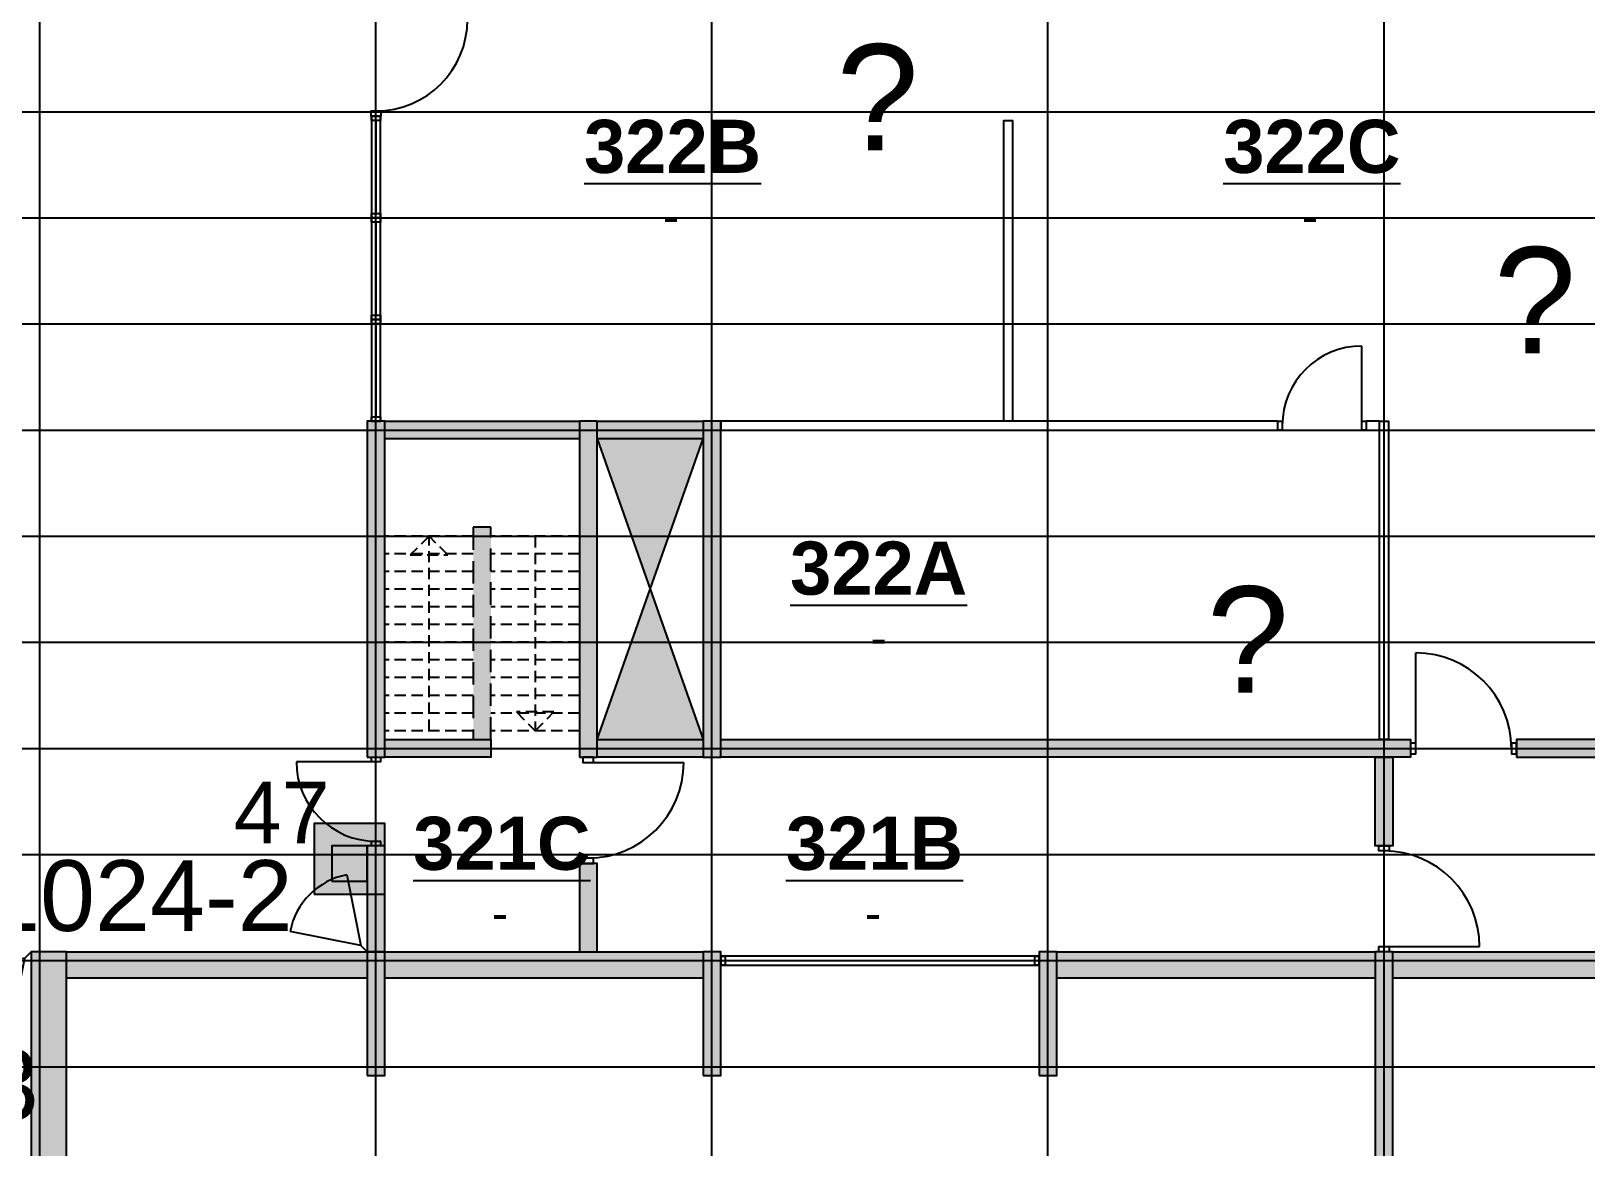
# Model space of a CAD drawing. Header units: millimetres. Extents: x 96064 to 243032, y 44049 to 165007.
# Drawn here: x 163200 to 180783, y 110094 to 122711 of the extents above; entities that cross this region are included whole.
import ezdxf

# ---------------------------------------------------------------- set-up
doc = ezdxf.new("R2010")
doc.units = ezdxf.units.MM
doc.header["$LTSCALE"] = 20
doc.linetypes.add('DASHED', pattern=[19.05, 12.7, -6.35])
for name, color, linetype in [('-  Lette vægge - nye', 7, 'CONTINUOUS'), ('-  Stueplan eksist', 7, 'CONTINUOUS'), ('-  Trapper', 1, 'CONTINUOUS'), ('- Døre og vinduer', 12, 'CONTINUOUS'), ('-ADK', 140, 'CONTINUOUS'), ('-Alarm', 20, 'CONTINUOUS'), ('-Dørfølere', 90, 'CONTINUOUS'), ('-Grid', 254, 'CONTINUOUS'), ('-Rum m2', 6, 'CONTINUOUS'), ('-Rumnumre', 6, 'CONTINUOUS'), ('-Skrav. eksist.', 253, 'CONTINUOUS')]:
    doc.layers.add(name, color=color, linetype=linetype)
doc.styles.add('100', font='arial.ttf', dxfattribs={"height": 150})

# ---------------------------------------------------------------- blocks, each defined once
blk = doc.blocks.new('Rumføler')
at = {"layer": '-Alarm'}
blk.add_line((-71, 71), (0, 0), dxfattribs=at)
blk.add_lwpolyline([(-231, 871), (-71, 71), (-871, 231)], dxfattribs=at)
blk.add_arc((-71, 71), 816, 101.3099, 168.6901, dxfattribs=at)
blk = doc.blocks.new('ADK')
at = {"layer": '-ADK'}
h = blk.add_hatch(color=256, dxfattribs=at)
h.dxf.hatch_style = 1
h.paths.add_polyline_path([(-400, -400), (400, -400), (400, 400), (-400, 400)])
blk.add_lwpolyline([(-400, -400), (400, -400), (400, 400), (-400, 400)], close=True, dxfattribs=at)

msp = doc.modelspace()

# ---------------------------------------------------------------- hatches: boundary and pattern name
at = {"layer": '-ADK'}
h = msp.add_hatch(color=256, dxfattribs=at)
h.dxf.hatch_style = 1
h.paths.add_polyline_path([(166600, 113100), (167000, 113100), (167000, 113500), (166600, 113500)])
at = {"layer": '-Skrav. eksist.'}
h = msp.add_hatch(color=256, dxfattribs=at)
h.dxf.hatch_style = 1
h.paths.add_polyline_path([(180000, 114500), (182600, 114500), (182600, 114700), (180000, 114700)], flags=17)
h.paths.add_polyline_path([(182200, 114700), (182400, 114700), (182400, 121500), (182200, 121500)], flags=16)
h = msp.add_hatch(color=256, dxfattribs=at)
h.dxf.hatch_style = 1
h.paths.add_polyline_path([(180000, 114500), (182600, 114500), (182600, 114700), (180000, 114700)], flags=17)
h.paths.add_polyline_path([(182200, 114700), (182400, 114700), (182400, 121500), (182200, 121500)], flags=16)
h = msp.add_hatch(color=256, dxfattribs=at)
h.dxf.hatch_style = 1
h.paths.add_polyline_path([(167000, 114500), (167200, 114500), (167200, 118300), (167000, 118300)], flags=17)
h = msp.add_hatch(color=256, dxfattribs=at)
h.dxf.hatch_style = 1
h.paths.add_polyline_path([(167000, 114500), (167200, 114500), (167200, 118300), (167000, 118300)], flags=17)
h = msp.add_hatch(color=256, dxfattribs=at)
h.dxf.hatch_style = 1
h.paths.add_polyline_path([(167200, 118300), (169400, 118300), (169400, 118100), (167200, 118100)], flags=17)
h = msp.add_hatch(color=256, dxfattribs=at)
h.dxf.hatch_style = 1
h.paths.add_polyline_path([(167200, 118300), (169400, 118300), (169400, 118100), (167200, 118100)], flags=17)
h = msp.add_hatch(color=256, dxfattribs=at)
h.dxf.hatch_style = 1
h.paths.add_polyline_path([(169400, 114500), (169600, 114500), (169600, 118300), (169400, 118300)], flags=17)
h.paths.add_polyline_path([(169600, 114700), (170800, 118100)], flags=0)
h = msp.add_hatch(color=256, dxfattribs=at)
h.dxf.hatch_style = 1
h.paths.add_polyline_path([(169400, 114500), (169600, 114500), (169600, 118300), (169400, 118300)], flags=17)
h.paths.add_polyline_path([(169600, 114700), (170800, 118100)], flags=0)
h = msp.add_hatch(color=256, dxfattribs=at)
h.dxf.hatch_style = 1
h.paths.add_polyline_path([(170800, 114500), (171000, 114500), (171000, 118300), (170800, 118300)], flags=17)
h.paths.add_polyline_path([(169600, 114700), (170800, 118100)], flags=0)
h = msp.add_hatch(color=256, dxfattribs=at)
h.dxf.hatch_style = 1
h.paths.add_polyline_path([(169600, 118300), (170800, 118300), (170800, 118100), (169600, 118100)], flags=17)
h.paths.add_polyline_path([(169600, 114700), (170800, 118100)], flags=0)
h = msp.add_hatch(color=256, dxfattribs=at)
h.dxf.hatch_style = 1
h.paths.add_polyline_path([(170800, 114500), (171000, 114500), (171000, 118300), (170800, 118300)], flags=17)
h.paths.add_polyline_path([(169600, 114700), (170800, 118100)], flags=0)
h = msp.add_hatch(color=256, dxfattribs=at)
h.dxf.hatch_style = 1
h.paths.add_polyline_path([(169600, 118300), (170800, 118300), (170800, 118100), (169600, 118100)], flags=17)
h.paths.add_polyline_path([(169600, 114700), (170800, 118100)], flags=0)
h = msp.add_hatch(color=256, dxfattribs=at)
h.dxf.hatch_style = 1
h.paths.add_polyline_path([(169600, 114700), (170800, 118100)], flags=0)
edge = h.paths.add_edge_path(flags=17)
edge.add_line((169600, 114700), (170800, 118100))
edge.add_line((169600, 118100), (170800, 114700))
h = msp.add_hatch(color=256, dxfattribs=at)
h.dxf.hatch_style = 1
h.paths.add_polyline_path([(169600, 114700), (170800, 118100)], flags=0)
h.paths.add_polyline_path([(169600, 118100), (170800, 114700)], flags=17)
h = msp.add_hatch(color=256, dxfattribs=at)
h.dxf.hatch_style = 1
h.paths.add_polyline_path([(169600, 114700), (170800, 114700), (170800, 114500), (169600, 114500)], flags=17)
h.paths.add_polyline_path([(169600, 114700), (170800, 118100)], flags=0)
h = msp.add_hatch(color=256, dxfattribs=at)
h.dxf.hatch_style = 1
h.paths.add_polyline_path([(169600, 114700), (170800, 114700), (170800, 114500), (169600, 114500)], flags=17)
h.paths.add_polyline_path([(169600, 114700), (170800, 118100)], flags=0)
h = msp.add_hatch(color=256, dxfattribs=at)
h.dxf.hatch_style = 1
h.paths.add_polyline_path([(168200, 114700), (168400, 114700), (168400, 117100), (168200, 117100)], flags=16)
h.paths.add_polyline_path([(167200, 114700), (168400, 114700), (168400, 114500), (167200, 114500)], flags=17)
h = msp.add_hatch(color=256, dxfattribs=at)
h.dxf.hatch_style = 1
h.paths.add_polyline_path([(167200, 114700), (168400, 114700), (168400, 114500), (167200, 114500)], flags=17)
h.paths.add_polyline_path([(168200, 114700), (168400, 114700), (168400, 117100), (168200, 117100)], flags=16)
h = msp.add_hatch(color=256, dxfattribs=at)
h.dxf.hatch_style = 1
h.paths.add_polyline_path([(168200, 114700), (168400, 114700), (168400, 117100), (168200, 117100)], flags=17)
h.paths.add_polyline_path([(168200, 114700), (168400, 114700), (168400, 117100), (168200, 117100)], flags=16)
h = msp.add_hatch(color=256, dxfattribs=at)
h.dxf.hatch_style = 1
h.paths.add_polyline_path([(171000, 114700), (178800, 114700), (178800, 114500), (171000, 114500)], flags=17)
h = msp.add_hatch(color=256, dxfattribs=at)
h.dxf.hatch_style = 1
h.paths.add_polyline_path([(171000, 114700), (178800, 114700), (178800, 114500), (171000, 114500)], flags=17)
h = msp.add_hatch(color=256, dxfattribs=at)
h.dxf.hatch_style = 1
h.paths.add_polyline_path([(178400, 114500), (178600, 114500), (178600, 113500), (178400, 113500)], flags=17)
h = msp.add_hatch(color=256, dxfattribs=at)
h.dxf.hatch_style = 1
h.paths.add_polyline_path([(178400, 114500), (178600, 114500), (178600, 113500), (178400, 113500)], flags=17)
h = msp.add_hatch(color=256, dxfattribs=at)
h.dxf.hatch_style = 1
h.paths.add_polyline_path([(167000, 112300), (167200, 112300), (167200, 113500), (167000, 113500)], flags=17)
h = msp.add_hatch(color=256, dxfattribs=at)
h.dxf.hatch_style = 1
h.paths.add_polyline_path([(167000, 112300), (167200, 112300), (167200, 113500), (167000, 113500)], flags=17)
h = msp.add_hatch(color=256, dxfattribs=at)
h.dxf.hatch_style = 1
h.paths.add_polyline_path([(169400, 112300), (169600, 112300), (169600, 113300), (169400, 113300)], flags=16)
h.paths.add_polyline_path([(167200, 112300), (170800, 112300), (170800, 112000), (167200, 112000)], flags=17)
h = msp.add_hatch(color=256, dxfattribs=at)
h.dxf.hatch_style = 1
h.paths.add_polyline_path([(167200, 112300), (170800, 112300), (170800, 112000), (167200, 112000)], flags=17)
h.paths.add_polyline_path([(169400, 112300), (169600, 112300), (169600, 113300), (169400, 113300)], flags=16)
h = msp.add_hatch(color=256, dxfattribs=at)
h.dxf.hatch_style = 1
h.paths.add_polyline_path([(169400, 112300), (169600, 112300), (169600, 113300), (169400, 113300)], flags=17)
h.paths.add_polyline_path([(169400, 112300), (169600, 112300), (169600, 113300), (169400, 113300)], flags=16)
h = msp.add_hatch(color=256, dxfattribs=at)
h.dxf.hatch_style = 1
h.paths.add_polyline_path([(163200, 99100), (163600, 99100), (163600, 112300), (163200, 112300)], flags=17)
h = msp.add_hatch(color=256, dxfattribs=at)
h.dxf.hatch_style = 1
h.paths.add_polyline_path([(163200, 99100), (163600, 99100), (163600, 112300), (163200, 112300)], flags=17)
h = msp.add_hatch(color=256, dxfattribs=at)
h.dxf.hatch_style = 1
h.paths.add_polyline_path([(163600, 112300), (167000, 112300), (167000, 112000), (163600, 112000)], flags=17)
h = msp.add_hatch(color=256, dxfattribs=at)
h.dxf.hatch_style = 1
h.paths.add_polyline_path([(163600, 112300), (167000, 112300), (167000, 112000), (163600, 112000)], flags=17)
h = msp.add_hatch(color=256, dxfattribs=at)
h.dxf.hatch_style = 1
h.paths.add_polyline_path([(167000, 110900), (167200, 110900), (167200, 112300), (167000, 112300)], flags=17)
h = msp.add_hatch(color=256, dxfattribs=at)
h.dxf.hatch_style = 1
h.paths.add_polyline_path([(167000, 110900), (167200, 110900), (167200, 112300), (167000, 112300)], flags=17)
h = msp.add_hatch(color=256, dxfattribs=at)
h.dxf.hatch_style = 1
h.paths.add_polyline_path([(170800, 110900), (171000, 110900), (171000, 112300), (170800, 112300)], flags=17)
h = msp.add_hatch(color=256, dxfattribs=at)
h.dxf.hatch_style = 1
h.paths.add_polyline_path([(170800, 110900), (171000, 110900), (171000, 112300), (170800, 112300)], flags=17)
h = msp.add_hatch(color=256, dxfattribs=at)
h.dxf.hatch_style = 1
h.paths.add_polyline_path([(174600, 110900), (174800, 110900), (174800, 112300), (174600, 112300)], flags=17)
h = msp.add_hatch(color=256, dxfattribs=at)
h.dxf.hatch_style = 1
h.paths.add_polyline_path([(174600, 110900), (174800, 110900), (174800, 112300), (174600, 112300)], flags=17)
h = msp.add_hatch(color=256, dxfattribs=at)
h.dxf.hatch_style = 1
h.paths.add_polyline_path([(174800, 112300), (178400, 112300), (178400, 112000), (174800, 112000)], flags=17)
h = msp.add_hatch(color=256, dxfattribs=at)
h.dxf.hatch_style = 1
h.paths.add_polyline_path([(174800, 112300), (178400, 112300), (178400, 112000), (174800, 112000)], flags=17)
h = msp.add_hatch(color=256, dxfattribs=at)
h.dxf.hatch_style = 1
h.paths.add_polyline_path([(178400, 97700), (178600, 97700), (178600, 112300), (178400, 112300)], flags=17)
h = msp.add_hatch(color=256, dxfattribs=at)
h.dxf.hatch_style = 1
h.paths.add_polyline_path([(178400, 97700), (178600, 97700), (178600, 112300), (178400, 112300)], flags=17)
h = msp.add_hatch(color=256, dxfattribs=at)
h.dxf.hatch_style = 1
h.paths.add_polyline_path([(178600, 112300), (182200, 112300), (182200, 112000), (178600, 112000)], flags=17)
h = msp.add_hatch(color=256, dxfattribs=at)
h.dxf.hatch_style = 1
h.paths.add_polyline_path([(178600, 112300), (182200, 112300), (182200, 112000), (178600, 112000)], flags=17)

# ---------------------------------------------------------------- linework, layer by layer
at = {"layer": '-  Lette vægge - nye'}
for points in [[(174300, 118300), (174200, 118300), (174200, 121700), (174300, 121700)], [(177300, 118300), (171000, 118300), (171000, 118200), (177300, 118200)], [(178300, 118200), (178450, 118200), (178450, 118300), (178300, 118300)], [(178550, 114700), (178450, 114700), (178450, 118300), (178550, 118300)]]:
    msp.add_lwpolyline(points, close=True, dxfattribs=at)
at = {"layer": '-  Stueplan eksist'}
for p, q in [((169600, 118100), (170800, 114700)), ((169600, 114700), (170800, 118100))]:
    msp.add_line(p, q, dxfattribs=at)
for points in [[(167000, 114500), (167200, 114500), (167200, 118300), (167000, 118300)], [(167200, 118300), (169400, 118300), (169400, 118100), (167200, 118100)], [(169400, 114500), (169600, 114500), (169600, 118300), (169400, 118300)], [(169600, 118300), (170800, 118300), (170800, 118100), (169600, 118100)], [(170800, 114500), (171000, 114500), (171000, 118300), (170800, 118300)], [(167200, 114700), (168400, 114700), (168400, 114500), (167200, 114500)], [(169600, 114700), (170800, 114700), (170800, 114500), (169600, 114500)], [(171000, 114700), (178800, 114700), (178800, 114500), (171000, 114500)], [(180000, 114500), (182600, 114500), (182600, 114700), (180000, 114700)], [(178400, 114500), (178600, 114500), (178600, 113500), (178400, 113500)], [(167000, 112300), (167200, 112300), (167200, 113500), (167000, 113500)], [(169400, 112300), (169600, 112300), (169600, 113300), (169400, 113300)], [(163200, 99100), (163600, 99100), (163600, 112300), (163200, 112300)], [(163600, 112300), (167000, 112300), (167000, 112000), (163600, 112000)], [(167000, 110900), (167200, 110900), (167200, 112300), (167000, 112300)], [(167200, 112300), (170800, 112300), (170800, 112000), (167200, 112000)], [(170800, 110900), (171000, 110900), (171000, 112300), (170800, 112300)], [(174600, 110900), (174800, 110900), (174800, 112300), (174600, 112300)], [(174800, 112300), (178400, 112300), (178400, 112000), (174800, 112000)], [(178400, 97700), (178600, 97700), (178600, 112300), (178400, 112300)], [(178600, 112300), (182200, 112300), (182200, 112000), (178600, 112000)]]:
    msp.add_lwpolyline(points, close=True, dxfattribs=at)
at = {"layer": '-  Stueplan eksist', "linetype": 'DASHED'}
msp.add_lwpolyline([(168200, 114700), (168400, 114700), (168400, 117100), (168200, 117100)], close=True, dxfattribs=at)
at = {"layer": '-  Trapper', "linetype": 'DASHED', "ltscale": 0.5}
for p, q in [((168200, 117000), (167200, 117000)), ((169400, 117000), (168400, 117000)), ((168200, 116800), (167200, 116800)), ((169400, 116800), (168400, 116800)), ((168200, 116600), (167200, 116600)), ((169400, 116600), (168400, 116600)), ((168200, 116400), (167200, 116400)), ((169400, 116400), (168400, 116400)), ((168200, 116200), (167200, 116200)), ((169400, 116200), (168400, 116200)), ((168200, 116000), (167200, 116000)), ((169400, 116000), (168400, 116000)), ((168200, 115800), (167200, 115800)), ((169400, 115800), (168400, 115800)), ((168200, 115600), (167200, 115600)), ((169400, 115600), (168400, 115600)), ((168200, 115400), (167200, 115400)), ((169400, 115400), (168400, 115400)), ((168200, 115200), (167200, 115200)), ((169400, 115200), (168400, 115200)), ((168200, 115000), (167200, 115000)), ((169400, 115000), (168400, 115000)), ((168200, 114800), (167200, 114800)), ((169400, 114800), (168400, 114800))]:
    msp.add_line(p, q, dxfattribs=at)
for points in [[(167700, 114800), (167700, 117000), (167487.9, 116787.9), (167912.1, 116787.9), (167700, 117000)], [(168900, 117000), (168900, 114800), (169112.1, 115012.1), (168687.9, 115012.1), (168900, 114800)]]:
    msp.add_lwpolyline(points, dxfattribs=at)
at = {"layer": '- Døre og vinduer'}
for p, q in [((167100, 121700), (167100, 120650)), ((167100, 120550), (167100, 119500)), ((167100, 119400), (167100, 118350)), ((178250, 118250), (178250, 119150)), ((178860, 114600), (178860, 115680)), ((167100, 114450), (166200, 114450)), ((169500, 114440), (170580, 114440)), ((178500, 112360), (179580, 112360)), ((171050, 112200), (174550, 112200))]:
    msp.add_line(p, q, dxfattribs=at)
for points in [[(167157.5, 121750), (167157.5, 121807.5), (167042.5, 121807.5), (167042.5, 121750)], [(167050, 120600), (167150, 120600), (167150, 121750), (167050, 121750)], [(167050, 121750), (167150, 121750), (167150, 121700), (167050, 121700)], [(167050, 120650), (167150, 120650), (167150, 120600), (167050, 120600)], [(167050, 119450), (167150, 119450), (167150, 120600), (167050, 120600)], [(167050, 120600), (167150, 120600), (167150, 120550), (167050, 120550)], [(167050, 119500), (167150, 119500), (167150, 119450), (167050, 119450)], [(167050, 118300), (167150, 118300), (167150, 119450), (167050, 119450)], [(167050, 119450), (167150, 119450), (167150, 119400), (167050, 119400)], [(167050, 118350), (167150, 118350), (167150, 118300), (167050, 118300)], [(177300, 118300), (177350, 118300), (177350, 118200), (177300, 118200)], [(178250, 118300), (178300, 118300), (178300, 118200), (178250, 118200)], [(178860, 114660), (178800, 114660), (178800, 114540), (178860, 114540)], [(180000, 114660), (179940, 114660), (179940, 114540), (180000, 114540)], [(167050, 114450), (167050, 114500), (167150, 114500), (167150, 114450)], [(169560, 114440), (169560, 114500), (169440, 114500), (169440, 114440)], [(167050, 113500), (167050, 113550), (167150, 113550), (167150, 113500)], [(178560, 113500), (178560, 113440), (178440, 113440), (178440, 113500)], [(169560, 113300), (169560, 113360), (169440, 113360), (169440, 113300)], [(178560, 112360), (178560, 112300), (178440, 112300), (178440, 112360)], [(174600, 112150), (174600, 112250), (171000, 112250), (171000, 112150)], [(171000, 112150), (171000, 112250), (171050, 112250), (171050, 112150)], [(174550, 112150), (174550, 112250), (174600, 112250), (174600, 112150)]]:
    msp.add_lwpolyline(points, close=True, dxfattribs=at)
for centre, radius, start, end in [((167100, 122842.5), 1035, 270, 0), ((178250, 118250), 900, 90, 180), ((178860, 114600), 1080, 0, 90), ((167100, 114450), 900, 180, 270), ((169500, 114440), 1080, 270, 0), ((178500, 112360), 1080, 0, 90)]:
    msp.add_arc(centre, radius, start, end, dxfattribs=at)
at = {"layer": '-ADK'}
msp.add_lwpolyline([(166600, 113100), (167000, 113100), (167000, 113500), (166600, 113500)], close=True, dxfattribs=at)
at = {"layer": '-Grid', "color": 251}
for p, q in [((163300, 47600), (163300, 163600)), ((167100, 47600), (167100, 163600)), ((170900, 47600), (170900, 163600)), ((174700, 47600), (174700, 163600)), ((178500, 47600), (178500, 163600)), ((147100, 121800), (192300, 121800)), ((147100, 120600), (192300, 120600)), ((147100, 119400), (192300, 119400)), ((147100, 118200), (192300, 118200)), ((147100, 117000), (192300, 117000)), ((147100, 115800), (192300, 115800)), ((147100, 114600), (192300, 114600)), ((147100, 113400), (192300, 113400)), ((147100, 112200), (192300, 112200)), ((147100, 111000), (192300, 111000))]:
    msp.add_line(p, q, dxfattribs=at)

# ---------------------------------------------------------------- block references
at = {"layer": '-Dørfølere'}
for name, p in [('ADK', (166800, 113350)), ('Rumføler', (167000, 112300))]:
    msp.add_blockref(name, p, dxfattribs=at)
at = {"layer": '-Dørfølere', "xscale": -1, "rotation": 180}
msp.add_blockref('Rumføler', (163200, 112300), dxfattribs=at)

# ---------------------------------------------------------------- texts
at = {"layer": '-ADK', "attachment_point": 1, "style": '100'}
for s, insert, char_height in [('\\pi676.32;?', (171631, 122562), 1200), ('\\pi676.32;?', (179065, 120269), 1200), ('\\pi676.32;?', (175818, 116432), 1200), ('\\pi548.05;47', (164942, 114225), 700)]:
    msp.add_mtext_dynamic_manual_height_columns(s, width=2127, gutter_width=750, heights=[0], dxfattribs=dict(at, insert=insert, char_height=char_height))
at = {"layer": '-Alarm', "char_height": 800, "attachment_point": 1, "style": '100'}
for s, insert in [('\\pi-586.16;1024-2', (163266, 113336)), ('\\pi-590.25;1024-3', (160396, 111199))]:
    msp.add_mtext_dynamic_manual_height_columns(s, width=2127, gutter_width=750, heights=[0], dxfattribs=dict(at, insert=insert))
at = {"layer": '-Rum m2', "color": 6, "char_height": 400, "attachment_point": 1, "style": '100'}
for insert in [(169535, 120820), (176763, 120820), (171884, 116051), (167603, 112939), (171819, 112939)]:
    msp.add_mtext_dynamic_manual_height_columns('\\pi808.06;-', width=1767, gutter_width=750, heights=[0], dxfattribs=dict(at, insert=insert))
at = {"layer": '-Rumnumre', "color": 6, "char_height": 600, "attachment_point": 1, "style": '100'}
for s, insert in [('\\pi-81.984;{\\fArial|b1|i0|c0|p34;\\L322B}', (169535, 121708)), ('\\pi-81.166;{\\fArial|b1|i0|c0|p34;\\L322C}', (176763, 121708)), ('\\pi-101.02;{\\fArial|b1|i0|c0|p34;\\L322A}', (171884, 116939)), ('\\pi-81.166;{\\fArial|b1|i0|c0|p34;\\L321C}', (167603, 113827)), ('\\pi-81.984;{\\fArial|b1|i0|c0|p34;\\L321B}', (171819, 113827))]:
    msp.add_mtext_dynamic_manual_height_columns(s, width=1767, gutter_width=750, heights=[0], dxfattribs=dict(at, insert=insert))

doc.saveas('drawing.dxf')
